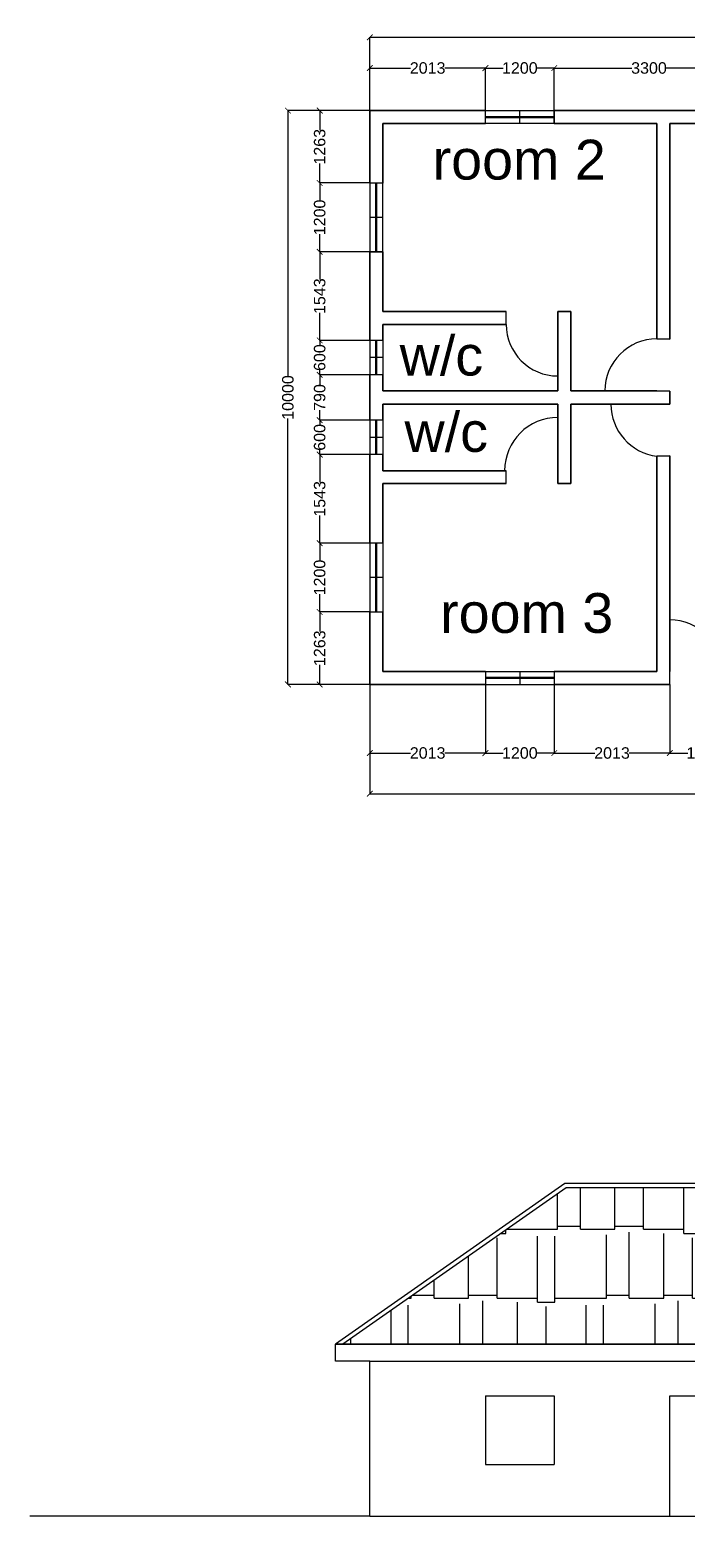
# Model space of a CAD drawing. Header units: millimetres. Extents: x -94062 to 81111, y 92198 to 185346.
# Drawn here: x 23557 to 35011, y 92198 to 118101 of the extents above; entities that cross this region are included whole.
import ezdxf

# ---------------------------------------------------------------- set-up
doc = ezdxf.new("R2010")
doc.units = ezdxf.units.MM
doc.header["$MEASUREMENT"] = 0
doc.styles.get("Standard").update_dxf_attribs({"font": 'arial.ttf'})
doc.dimstyles.get("Standard").update_dxf_attribs({"dimtxt": 200, "dimasz": 100, "dimexe": 0.18, "dimexo": 0.0625, "dimgap": 0.09, "dimtad": 0, "dimdec": 0, "dimzin": 0, "dimdsep": 46, "dimtxsty": 'Standard', "dimblk": 'ARCHTICK', "dimcen": 0.09, "dimadec": 0, "dimazin": 0, "dimtfac": 1, "dimtdec": 0, "dimtofl": 0, "dimtmove": 0, "dimatfit": 3, "dimldrblk": 'ARCHTICK', "dimfxl": 1, "dimtolj": 1, "dimtzin": 0, "dimarcsym": 0})

# ---------------------------------------------------------------- blocks, each defined once
blk = doc.blocks.new('_ArchTick')
at = {"color": 0, "linetype": 'ByBlock', "const_width": 0.15}
blk.add_lwpolyline([(-0.5, -0.5), (0.5, 0.5)], dxfattribs=at)
blk = doc.blocks.new('*D32')
at = {"color": 0, "lineweight": -2, "transparency": 16777216}
for p, q in [((29482, 116692), (28054, 116692)), ((28054, 116692), (28054, 112059)), ((28054, 106692), (28054, 111325)), ((29482, 106692), (28054, 106692))]:
    blk.add_line(p, q, dxfattribs=at)
at = {"layer": 'Defpoints', "color": 0, "transparency": 16777216}
for p in [(28054, 116692), (29482, 116692), (29482, 106692)]:
    blk.add_point(p, dxfattribs=at)
at = {"color": 0, "lineweight": -2, "transparency": 16777216, "xscale": 100, "yscale": 100, "zscale": 100}
for p, rotation in [((28054, 116692), 90), ((28054, 106692), 270)]:
    blk.add_blockref('_ArchTick', p, dxfattribs=dict(at, rotation=rotation))
at = {"color": 0, "transparency": 16777216, "insert": (28054, 111692), "char_height": 200, "attachment_point": 5, "rotation": 90}
blk.add_mtext('\\A1;10000', dxfattribs=at)
blk = doc.blocks.new('*D33')
at = {"color": 0, "lineweight": -2, "transparency": 16777216}
for p, q in [((29482, 107955), (28607, 107955)), ((28608, 107955), (28608, 107613)), ((28608, 106692), (28608, 107034)), ((29482, 106692), (28607, 106692))]:
    blk.add_line(p, q, dxfattribs=at)
at = {"layer": 'Defpoints', "color": 0, "transparency": 16777216}
for p in [(28608, 107955), (29482, 107955), (29482, 106692)]:
    blk.add_point(p, dxfattribs=at)
at = {"color": 0, "lineweight": -2, "transparency": 16777216, "xscale": 100, "yscale": 100, "zscale": 100}
for p, rotation in [((28608, 107955), 90), ((28608, 106692), 270)]:
    blk.add_blockref('_ArchTick', p, dxfattribs=dict(at, rotation=rotation))
at = {"color": 0, "transparency": 16777216, "insert": (28608, 107323), "char_height": 200, "attachment_point": 5, "rotation": 90}
blk.add_mtext('\\A1;1263', dxfattribs=at)
blk = doc.blocks.new('*D34')
at = {"color": 0, "lineweight": -2, "transparency": 16777216}
for p, q in [((29482, 109155), (28607, 109155)), ((28608, 109155), (28608, 108844)), ((28608, 107955), (28608, 108266)), ((29482, 107955), (28607, 107955))]:
    blk.add_line(p, q, dxfattribs=at)
at = {"layer": 'Defpoints', "color": 0, "transparency": 16777216}
for p in [(28608, 109155), (29482, 109155), (29482, 107955)]:
    blk.add_point(p, dxfattribs=at)
at = {"color": 0, "lineweight": -2, "transparency": 16777216, "xscale": 100, "yscale": 100, "zscale": 100}
for p, rotation in [((28608, 109155), 90), ((28608, 107955), 270)]:
    blk.add_blockref('_ArchTick', p, dxfattribs=dict(at, rotation=rotation))
at = {"color": 0, "transparency": 16777216, "insert": (28608, 108555), "char_height": 200, "attachment_point": 5, "rotation": 90}
blk.add_mtext('\\A1;1200', dxfattribs=at)
blk = doc.blocks.new('*D35')
at = {"color": 0, "lineweight": -2, "transparency": 16777216}
for p, q in [((29482, 110697), (28607, 110697)), ((28608, 110697), (28608, 110215)), ((28608, 109155), (28608, 109637)), ((29482, 109155), (28607, 109155))]:
    blk.add_line(p, q, dxfattribs=at)
at = {"layer": 'Defpoints', "color": 0, "transparency": 16777216}
for p in [(28608, 110697), (29482, 110697), (29482, 109155)]:
    blk.add_point(p, dxfattribs=at)
at = {"color": 0, "lineweight": -2, "transparency": 16777216, "xscale": 100, "yscale": 100, "zscale": 100}
for p, rotation in [((28608, 110697), 90), ((28608, 109155), 270)]:
    blk.add_blockref('_ArchTick', p, dxfattribs=dict(at, rotation=rotation))
at = {"color": 0, "transparency": 16777216, "insert": (28608, 109926), "char_height": 200, "attachment_point": 5, "rotation": 90}
blk.add_mtext('\\A1;1543', dxfattribs=at)
blk = doc.blocks.new('*D36')
at = {"color": 0, "lineweight": -2, "transparency": 16777216}
for p, q in [((29482, 111297), (28607, 111297)), ((28608, 111297), (28608, 111218)), ((29482, 110697), (28607, 110697)), ((28608, 110697), (28608, 110776))]:
    blk.add_line(p, q, dxfattribs=at)
at = {"layer": 'Defpoints', "color": 0, "transparency": 16777216}
for p in [(28608, 111297), (29482, 111297), (29482, 110697)]:
    blk.add_point(p, dxfattribs=at)
at = {"color": 0, "lineweight": -2, "transparency": 16777216, "xscale": 100, "yscale": 100, "zscale": 100}
for p, rotation in [((28608, 111297), 90), ((28608, 110697), 270)]:
    blk.add_blockref('_ArchTick', p, dxfattribs=dict(at, rotation=rotation))
at = {"color": 0, "transparency": 16777216, "insert": (28608, 110997), "char_height": 200, "attachment_point": 5, "rotation": 90}
blk.add_mtext('\\A1;600', dxfattribs=at)
blk = doc.blocks.new('*D37')
at = {"color": 0, "lineweight": -2, "transparency": 16777216}
for p, q in [((29482, 112087), (28607, 112087)), ((28608, 112087), (28608, 111912)), ((28608, 111297), (28608, 111472)), ((29482, 111297), (28607, 111297))]:
    blk.add_line(p, q, dxfattribs=at)
at = {"layer": 'Defpoints', "color": 0, "transparency": 16777216}
for p in [(28608, 112087), (29482, 112087), (29482, 111297)]:
    blk.add_point(p, dxfattribs=at)
at = {"color": 0, "lineweight": -2, "transparency": 16777216, "xscale": 100, "yscale": 100, "zscale": 100}
for p, rotation in [((28608, 112087), 90), ((28608, 111297), 270)]:
    blk.add_blockref('_ArchTick', p, dxfattribs=dict(at, rotation=rotation))
at = {"color": 0, "transparency": 16777216, "insert": (28608, 111692), "char_height": 200, "attachment_point": 5, "rotation": 90}
blk.add_mtext('\\A1;790', dxfattribs=at)
blk = doc.blocks.new('*D38')
at = {"color": 0, "lineweight": -2, "transparency": 16777216}
for p, q in [((29482, 112687), (28607, 112687)), ((28608, 112687), (28608, 112608)), ((28608, 112087), (28608, 112166)), ((29482, 112087), (28607, 112087))]:
    blk.add_line(p, q, dxfattribs=at)
at = {"layer": 'Defpoints', "color": 0, "transparency": 16777216}
for p in [(28608, 112687), (29482, 112687), (29482, 112087)]:
    blk.add_point(p, dxfattribs=at)
at = {"color": 0, "lineweight": -2, "transparency": 16777216, "xscale": 100, "yscale": 100, "zscale": 100}
for p, rotation in [((28608, 112687), 90), ((28608, 112087), 270)]:
    blk.add_blockref('_ArchTick', p, dxfattribs=dict(at, rotation=rotation))
at = {"color": 0, "transparency": 16777216, "insert": (28608, 112387), "char_height": 200, "attachment_point": 5, "rotation": 90}
blk.add_mtext('\\A1;600', dxfattribs=at)
blk = doc.blocks.new('*D39')
at = {"color": 0, "lineweight": -2, "transparency": 16777216}
for p, q in [((29482, 114230), (28607, 114230)), ((28608, 114230), (28608, 113748)), ((28608, 112687), (28608, 113169)), ((29482, 112687), (28607, 112687))]:
    blk.add_line(p, q, dxfattribs=at)
at = {"layer": 'Defpoints', "color": 0, "transparency": 16777216}
for p in [(28608, 114230), (29482, 114230), (29482, 112687)]:
    blk.add_point(p, dxfattribs=at)
at = {"color": 0, "lineweight": -2, "transparency": 16777216, "xscale": 100, "yscale": 100, "zscale": 100}
for p, rotation in [((28608, 114230), 90), ((28608, 112687), 270)]:
    blk.add_blockref('_ArchTick', p, dxfattribs=dict(at, rotation=rotation))
at = {"color": 0, "transparency": 16777216, "insert": (28608, 113458), "char_height": 200, "attachment_point": 5, "rotation": 90}
blk.add_mtext('\\A1;1543', dxfattribs=at)
blk = doc.blocks.new('*D40')
at = {"color": 0, "lineweight": -2, "transparency": 16777216}
for p, q in [((29482, 115430), (28607, 115430)), ((28608, 115430), (28608, 115119)), ((28608, 114230), (28608, 114541)), ((29482, 114230), (28607, 114230))]:
    blk.add_line(p, q, dxfattribs=at)
at = {"layer": 'Defpoints', "color": 0, "transparency": 16777216}
for p in [(28608, 115430), (29482, 115430), (29482, 114230)]:
    blk.add_point(p, dxfattribs=at)
at = {"color": 0, "lineweight": -2, "transparency": 16777216, "xscale": 100, "yscale": 100, "zscale": 100}
for p, rotation in [((28608, 115430), 90), ((28608, 114230), 270)]:
    blk.add_blockref('_ArchTick', p, dxfattribs=dict(at, rotation=rotation))
at = {"color": 0, "transparency": 16777216, "insert": (28608, 114830), "char_height": 200, "attachment_point": 5, "rotation": 90}
blk.add_mtext('\\A1;1200', dxfattribs=at)
blk = doc.blocks.new('*D41')
at = {"color": 0, "lineweight": -2, "transparency": 16777216}
for p, q in [((29482, 116692), (28607, 116692)), ((28608, 116692), (28608, 116350)), ((28608, 115430), (28608, 115772)), ((29482, 115430), (28607, 115430))]:
    blk.add_line(p, q, dxfattribs=at)
at = {"layer": 'Defpoints', "color": 0, "transparency": 16777216}
for p in [(28608, 116692), (29482, 116692), (29482, 115430)]:
    blk.add_point(p, dxfattribs=at)
at = {"color": 0, "lineweight": -2, "transparency": 16777216, "xscale": 100, "yscale": 100, "zscale": 100}
for p, rotation in [((28608, 116692), 90), ((28608, 115430), 270)]:
    blk.add_blockref('_ArchTick', p, dxfattribs=dict(at, rotation=rotation))
at = {"color": 0, "transparency": 16777216, "insert": (28608, 116061), "char_height": 200, "attachment_point": 5, "rotation": 90}
blk.add_mtext('\\A1;1263', dxfattribs=at)
blk = doc.blocks.new('*D42')
at = {"color": 0, "lineweight": -2, "transparency": 16777216}
for p, q in [((29482, 106692), (29482, 104789)), ((46982, 106692), (46982, 104789)), ((29482, 104789), (37865, 104789)), ((46982, 104789), (38598, 104789))]:
    blk.add_line(p, q, dxfattribs=at)
at = {"layer": 'Defpoints', "color": 0, "transparency": 16777216}
for p in [(29482, 106692), (46982, 106692), (46982, 104789)]:
    blk.add_point(p, dxfattribs=at)
at = {"color": 0, "lineweight": -2, "transparency": 16777216, "xscale": 100, "yscale": 100, "zscale": 100, "rotation": 180}
blk.add_blockref('_ArchTick', (29482, 104789), dxfattribs=at)
at = {"color": 0, "lineweight": -2, "transparency": 16777216, "xscale": 100, "yscale": 100, "zscale": 100}
blk.add_blockref('_ArchTick', (46982, 104789), dxfattribs=at)
at = {"color": 0, "transparency": 16777216, "insert": (38232, 104789), "char_height": 200, "attachment_point": 5}
blk.add_mtext('\\A1;17500', dxfattribs=at)
blk = doc.blocks.new('*D43')
at = {"color": 0, "lineweight": -2, "transparency": 16777216}
for p, q in [((29482, 106692), (29482, 105497)), ((31494, 106692), (31494, 105497)), ((29482, 105497), (30187, 105497)), ((31494, 105497), (30788, 105497))]:
    blk.add_line(p, q, dxfattribs=at)
at = {"layer": 'Defpoints', "color": 0, "transparency": 16777216}
for p in [(29482, 106692), (31494, 106692), (31494, 105497)]:
    blk.add_point(p, dxfattribs=at)
at = {"color": 0, "lineweight": -2, "transparency": 16777216, "xscale": 100, "yscale": 100, "zscale": 100, "rotation": 180}
blk.add_blockref('_ArchTick', (29482, 105497), dxfattribs=at)
at = {"color": 0, "lineweight": -2, "transparency": 16777216, "xscale": 100, "yscale": 100, "zscale": 100}
blk.add_blockref('_ArchTick', (31494, 105497), dxfattribs=at)
at = {"color": 0, "transparency": 16777216, "insert": (30488, 105497), "char_height": 200, "attachment_point": 5}
blk.add_mtext('\\A1;2013', dxfattribs=at)
blk = doc.blocks.new('*D44')
at = {"color": 0, "lineweight": -2, "transparency": 16777216}
for p, q in [((32694, 106797), (32694, 105497)), ((31494, 106692), (31494, 105497)), ((31494, 105497), (31805, 105497)), ((32694, 105497), (32383, 105497))]:
    blk.add_line(p, q, dxfattribs=at)
at = {"layer": 'Defpoints', "color": 0, "transparency": 16777216}
for p in [(32694, 106797), (31494, 106692), (32694, 105497)]:
    blk.add_point(p, dxfattribs=at)
at = {"color": 0, "lineweight": -2, "transparency": 16777216, "xscale": 100, "yscale": 100, "zscale": 100, "rotation": 180}
blk.add_blockref('_ArchTick', (31494, 105497), dxfattribs=at)
at = {"color": 0, "lineweight": -2, "transparency": 16777216, "xscale": 100, "yscale": 100, "zscale": 100}
blk.add_blockref('_ArchTick', (32694, 105497), dxfattribs=at)
at = {"color": 0, "transparency": 16777216, "insert": (32094, 105497), "char_height": 200, "attachment_point": 5}
blk.add_mtext('\\A1;1200', dxfattribs=at)
blk = doc.blocks.new('*D45')
at = {"color": 0, "lineweight": -2, "transparency": 16777216}
for p, q in [((32694, 106797), (32694, 105497)), ((34707, 106692), (34707, 105497)), ((32694, 105497), (33400, 105497)), ((34707, 105497), (34001, 105497))]:
    blk.add_line(p, q, dxfattribs=at)
at = {"layer": 'Defpoints', "color": 0, "transparency": 16777216}
for p in [(32694, 106797), (34707, 106692), (34707, 105497)]:
    blk.add_point(p, dxfattribs=at)
at = {"color": 0, "lineweight": -2, "transparency": 16777216, "xscale": 100, "yscale": 100, "zscale": 100, "rotation": 180}
blk.add_blockref('_ArchTick', (32694, 105497), dxfattribs=at)
at = {"color": 0, "lineweight": -2, "transparency": 16777216, "xscale": 100, "yscale": 100, "zscale": 100}
blk.add_blockref('_ArchTick', (34707, 105497), dxfattribs=at)
at = {"color": 0, "transparency": 16777216, "insert": (33700, 105497), "char_height": 200, "attachment_point": 5}
blk.add_mtext('\\A1;2013', dxfattribs=at)
blk = doc.blocks.new('*D46')
at = {"color": 0, "lineweight": -2, "transparency": 16777216}
for p, q in [((34707, 106692), (34707, 105497)), ((35907, 106692), (35907, 105497)), ((34707, 105497), (35018, 105497)), ((35907, 105497), (35596, 105497))]:
    blk.add_line(p, q, dxfattribs=at)
at = {"layer": 'Defpoints', "color": 0, "transparency": 16777216}
for p in [(34707, 106692), (35907, 106692), (35907, 105497)]:
    blk.add_point(p, dxfattribs=at)
at = {"color": 0, "lineweight": -2, "transparency": 16777216, "xscale": 100, "yscale": 100, "zscale": 100, "rotation": 180}
blk.add_blockref('_ArchTick', (34707, 105497), dxfattribs=at)
at = {"color": 0, "lineweight": -2, "transparency": 16777216, "xscale": 100, "yscale": 100, "zscale": 100}
blk.add_blockref('_ArchTick', (35907, 105497), dxfattribs=at)
at = {"color": 0, "transparency": 16777216, "insert": (35307, 105497), "char_height": 200, "attachment_point": 5}
blk.add_mtext('\\A1;1200', dxfattribs=at)
blk = doc.blocks.new('*D54')
at = {"color": 0, "lineweight": -2, "transparency": 16777216}
for p, q in [((29482, 116692), (29482, 117970)), ((29482, 117969), (36615, 117969)), ((44482, 117969), (37348, 117969)), ((44482, 116692), (44482, 117970))]:
    blk.add_line(p, q, dxfattribs=at)
at = {"layer": 'Defpoints', "color": 0, "transparency": 16777216}
for p in [(44482, 117969), (29482, 116692), (44482, 116692)]:
    blk.add_point(p, dxfattribs=at)
at = {"color": 0, "lineweight": -2, "transparency": 16777216, "xscale": 100, "yscale": 100, "zscale": 100, "rotation": 180}
blk.add_blockref('_ArchTick', (29482, 117969), dxfattribs=at)
at = {"color": 0, "lineweight": -2, "transparency": 16777216, "xscale": 100, "yscale": 100, "zscale": 100}
blk.add_blockref('_ArchTick', (44482, 117969), dxfattribs=at)
at = {"color": 0, "transparency": 16777216, "insert": (36982, 117969), "char_height": 200, "attachment_point": 5}
blk.add_mtext('\\A1;15000', dxfattribs=at)
blk = doc.blocks.new('*D55')
at = {"color": 0, "lineweight": -2, "transparency": 16777216}
for p, q in [((29482, 116692), (29482, 117433)), ((29482, 117433), (30187, 117433)), ((31494, 117433), (30788, 117433)), ((31494, 116692), (31494, 117433))]:
    blk.add_line(p, q, dxfattribs=at)
at = {"layer": 'Defpoints', "color": 0, "transparency": 16777216}
for p in [(31494, 117433), (29482, 116692), (31494, 116692)]:
    blk.add_point(p, dxfattribs=at)
at = {"color": 0, "lineweight": -2, "transparency": 16777216, "xscale": 100, "yscale": 100, "zscale": 100, "rotation": 180}
blk.add_blockref('_ArchTick', (29482, 117433), dxfattribs=at)
at = {"color": 0, "lineweight": -2, "transparency": 16777216, "xscale": 100, "yscale": 100, "zscale": 100}
blk.add_blockref('_ArchTick', (31494, 117433), dxfattribs=at)
at = {"color": 0, "transparency": 16777216, "insert": (30488, 117433), "char_height": 200, "attachment_point": 5}
blk.add_mtext('\\A1;2013', dxfattribs=at)
blk = doc.blocks.new('*D56')
at = {"color": 0, "lineweight": -2, "transparency": 16777216}
for p, q in [((31494, 116692), (31494, 117433)), ((31494, 117433), (31805, 117433)), ((32694, 117433), (32383, 117433)), ((32694, 116692), (32694, 117433))]:
    blk.add_line(p, q, dxfattribs=at)
at = {"layer": 'Defpoints', "color": 0, "transparency": 16777216}
for p in [(32694, 117433), (31494, 116692), (32694, 116692)]:
    blk.add_point(p, dxfattribs=at)
at = {"color": 0, "lineweight": -2, "transparency": 16777216, "xscale": 100, "yscale": 100, "zscale": 100, "rotation": 180}
blk.add_blockref('_ArchTick', (31494, 117433), dxfattribs=at)
at = {"color": 0, "lineweight": -2, "transparency": 16777216, "xscale": 100, "yscale": 100, "zscale": 100}
blk.add_blockref('_ArchTick', (32694, 117433), dxfattribs=at)
at = {"color": 0, "transparency": 16777216, "insert": (32094, 117433), "char_height": 200, "attachment_point": 5}
blk.add_mtext('\\A1;1200', dxfattribs=at)
blk = doc.blocks.new('*D57')
at = {"color": 0, "lineweight": -2, "transparency": 16777216}
for p, q in [((32694, 116692), (32694, 117433)), ((32694, 117433), (34046, 117433)), ((35994, 117433), (34642, 117433)), ((35994, 116467), (35994, 117433))]:
    blk.add_line(p, q, dxfattribs=at)
at = {"layer": 'Defpoints', "color": 0, "transparency": 16777216}
for p in [(35994, 117433), (32694, 116692), (35994, 116467)]:
    blk.add_point(p, dxfattribs=at)
at = {"color": 0, "lineweight": -2, "transparency": 16777216, "xscale": 100, "yscale": 100, "zscale": 100, "rotation": 180}
blk.add_blockref('_ArchTick', (32694, 117433), dxfattribs=at)
at = {"color": 0, "lineweight": -2, "transparency": 16777216, "xscale": 100, "yscale": 100, "zscale": 100}
blk.add_blockref('_ArchTick', (35994, 117433), dxfattribs=at)
at = {"color": 0, "transparency": 16777216, "insert": (34344, 117433), "char_height": 200, "attachment_point": 5}
blk.add_mtext('\\A1;3300', dxfattribs=at)

msp = doc.modelspace()

# ---------------------------------------------------------------- hatches: boundary and pattern name
h = msp.add_hatch()
h.set_pattern_fill('AR-RSHKE', color=256, scale=100)
h.paths.add_polyline_path([(43559.2, 97923), (32904.1, 97923), (29012.4, 95198), (47450.9, 95198)])

# ---------------------------------------------------------------- linework, layer by layer
at = {"lineweight": 35}
for p, q in [((29481.7, 116692.1), (31494.2, 116692.1)), ((29481.7, 115429.6), (29481.7, 116692.1)), ((32694.2, 116692.1), (35994.2, 116692.1)), ((29706.7, 116467.1), (31494.2, 116467.1)), ((29706.7, 115429.6), (29706.7, 116467.1)), ((32694.2, 116467.1), (34481.7, 116467.1)), ((34481.7, 112714.1), (34481.7, 116467.1)), ((34706.7, 116467.1), (35994.2, 116467.1)), ((34706.7, 112707.1), (34706.7, 116467.1)), ((29481.7, 112687.1), (29481.7, 114229.6)), ((29706.7, 113192.1), (29706.7, 114229.6)), ((29706.7, 113192.1), (31856.7, 113192.1)), ((29706.7, 112967.1), (31856.7, 112967.1)), ((29706.7, 112687.1), (29706.7, 112967.1)), ((32756.7, 113192.1), (32756.7, 112967.1)), ((32756.7, 113192.1), (32981.7, 113192.1)), ((32756.7, 111807.1), (32756.7, 112967.1)), ((32981.7, 111807.1), (32981.7, 113192.1)), ((34481.7, 112714.1), (34706.7, 112707.1)), ((29481.7, 111297.1), (29481.7, 112087.1)), ((29706.7, 111807.1), (29706.7, 112087.1)), ((29706.7, 111807.1), (32756.7, 111807.1)), ((32981.7, 111807.1), (34481.7, 111807.1)), ((34706.7, 111802.1), (34481.7, 111807.1)), ((34706.7, 111577.1), (34706.7, 111802.1)), ((34706.7, 111802.1), (34706.7, 111802.1)), ((29706.7, 111577.1), (32756.7, 111577.1)), ((29706.7, 111297.1), (29706.7, 111577.1)), ((32756.7, 110417.1), (32756.7, 111577.1)), ((32981.7, 110192.1), (32981.7, 111577.1)), ((32981.7, 111577.1), (34481.7, 111577.1)), ((34481.7, 111577.1), (34706.7, 111577.1)), ((29481.7, 109154.6), (29481.7, 110697.1)), ((29706.7, 110417.1), (29706.7, 110697.1)), ((34706.7, 110677.1), (34481.7, 110670.1)), ((34481.7, 106917.1), (34481.7, 110670.1)), ((34706.7, 106917.1), (34706.7, 110677.1)), ((29706.7, 110417.1), (31856.7, 110417.1)), ((29706.7, 110417.1), (30606.7, 110417.1)), ((32756.7, 110417.1), (32756.7, 110192.1)), ((29706.7, 110192.1), (31856.7, 110192.1)), ((30606.7, 110192.1), (29706.7, 110192.1)), ((29706.7, 109154.6), (29706.7, 110192.1)), ((32756.7, 110192.1), (32981.7, 110192.1)), ((29481.7, 106692.1), (29481.7, 107954.6)), ((29706.7, 106917.1), (29706.7, 107954.6)), ((31494.2, 106917.1), (29706.7, 106917.1)), ((34481.7, 106917.1), (32694.2, 106917.1)), ((31494.2, 106692.1), (29481.7, 106692.1)), ((34706.7, 106692.1), (32694.2, 106692.1))]:
    msp.add_line(p, q, dxfattribs=at)
for p, q in [((31494.2, 116467.1), (31494.2, 116692.1)), ((31494.2, 116467.1), (31494.2, 116692.1)), ((32694.2, 116467.1), (32694.2, 116692.1)), ((32694.2, 116692.1), (32694.2, 116467.1)), ((29706.7, 115429.6), (29481.7, 115429.6)), ((29706.7, 115429.6), (29481.7, 115429.6)), ((29706.7, 114229.6), (29481.7, 114229.6)), ((29481.7, 114229.6), (29706.7, 114229.6)), ((31856.7, 112967.1), (31856.7, 113192.1)), ((29706.7, 112687.1), (29481.7, 112687.1)), ((29706.7, 112087.1), (29481.7, 112087.1)), ((29706.7, 111297.1), (29481.7, 111297.1)), ((29706.7, 110697.1), (29481.7, 110697.1)), ((31856.7, 110192.1), (31856.7, 110417.1)), ((29706.7, 109154.6), (29481.7, 109154.6)), ((29706.7, 107954.6), (29481.7, 107954.6)), ((31494.2, 106917.1), (31494.2, 106692.1)), ((32694.2, 106917.1), (32694.2, 106692.1)), ((34706.7, 106692.1), (34706.7, 106917.1)), ((32880.5, 97998), (28881.7, 95198)), ((32904.1, 97923), (29012.4, 95198)), ((43582.8, 97998), (32880.5, 97998)), ((43559.2, 97923), (32904.1, 97923)), ((29481.7, 95198), (28881.7, 95198)), ((28881.7, 94898), (28881.7, 95198)), ((28881.7, 95198), (47581.7, 95198)), ((47581.7, 95198), (28881.7, 95198)), ((28881.7, 95198), (28881.7, 95198)), ((29481.7, 95198), (46981.7, 95198)), ((29481.7, 94898), (28881.7, 94898)), ((29481.7, 92198), (29481.7, 94898)), ((29481.7, 94898), (46981.7, 94898)), ((31494.2, 94298), (32694.2, 94298)), ((31494.2, 94298), (31494.2, 93098)), ((32694.2, 94298), (32694.2, 93098)), ((34706.7, 92198), (34706.7, 94298)), ((34706.7, 94298), (35906.7, 94298)), ((31494.2, 93098), (32694.2, 93098)), ((29481.7, 92198), (23556.9, 92198)), ((29481.7, 92198), (46981.7, 92198))]:
    msp.add_line(p, q)
at = {"color": 5}
for p, q in [((31494.2, 116692.1), (32694.2, 116692.1)), ((31494.2, 116587.1), (32694.2, 116587.1)), ((31494.2, 116572.1), (32694.2, 116572.1)), ((31494.2, 116572.1), (32694.2, 116572.1)), ((32094.2, 116467.1), (32094.2, 116692.1)), ((32694.2, 116467.1), (31494.2, 116467.1)), ((29481.7, 115429.6), (29481.7, 114229.6)), ((29586.7, 114229.6), (29586.7, 115429.6)), ((29601.7, 114229.6), (29601.7, 115429.6)), ((29706.7, 114229.6), (29706.7, 115429.6)), ((29706.7, 114829.6), (29481.7, 114829.6)), ((29481.7, 112687.1), (29481.7, 112087.1)), ((29586.7, 112087.1), (29586.7, 112687.1)), ((29601.7, 112087.1), (29601.7, 112687.1)), ((29601.7, 112087.1), (29601.7, 112687.1)), ((29601.7, 112087.1), (29601.7, 112687.1)), ((29601.7, 112087.1), (29601.7, 112687.1)), ((29706.7, 112687.1), (29706.7, 112087.1)), ((29706.7, 112387.1), (29481.7, 112387.1)), ((29481.7, 111297.1), (29481.7, 110697.1)), ((29586.7, 110697.1), (29586.7, 111297.1)), ((29601.7, 110697.1), (29601.7, 111297.1)), ((29601.7, 110697.1), (29601.7, 111297.1)), ((29601.7, 110697.1), (29601.7, 111297.1)), ((29601.7, 110697.1), (29601.7, 111297.1)), ((29706.7, 111297.1), (29706.7, 110697.1)), ((29706.7, 110997.1), (29481.7, 110997.1)), ((29481.7, 109154.6), (29481.7, 107954.6)), ((29586.7, 107954.6), (29586.7, 109154.6)), ((29601.7, 107954.6), (29601.7, 109154.6)), ((29601.7, 107954.6), (29601.7, 109154.6)), ((29601.7, 107954.6), (29601.7, 109154.6)), ((29601.7, 107954.6), (29601.7, 109154.6)), ((29706.7, 109154.6), (29706.7, 107954.6)), ((29706.7, 108554.6), (29481.7, 108554.6)), ((31494.2, 106917.1), (32694.2, 106917.1)), ((32694.2, 106812.1), (31494.2, 106812.1)), ((32694.2, 106797.1), (31494.2, 106797.1)), ((32094.2, 106917.1), (32094.2, 106692.1)), ((31494.2, 106692.1), (32694.2, 106692.1))]:
    msp.add_line(p, q, dxfattribs=at)
for centre, radius, start, end in [((32756.7, 112967.1), 900, 180, 270), ((34481.7, 111807.1), 907, 90, 180), ((34594.2, 111577.1), 914, 180, 262.92944), ((32756.7, 110417.1), 927.7, 90, 180), ((34706.7, 106917.1), 900, 0, 90)]:
    msp.add_arc(centre, radius, start, end)

# ---------------------------------------------------------------- texts
at = {"char_height": 693.81, "attachment_point": 1}
for s, insert in [('room 2', (30575.1, 116183.9)), ('w/c', (30001.2, 112768.6)), ('w/c', (30085.3, 111439)), ('room 3', (30705.6, 108284.5))]:
    msp.add_mtext_dynamic_manual_height_columns(s, width=13293.963, gutter_width=2.31, heights=[0], dxfattribs=dict(at, insert=insert))

# ---------------------------------------------------------------- dimensions: what is measured, and where the dimension line sits
for base, p1, p2, picture, middle in [((44481.7, 117969.4), (29481.7, 116692.1), (44481.7, 116692.1), '*D54', (36981.7, 117969.4)), ((31494.1587098, 117433.0321193), (29481.6587098, 116692.0700973), (31494.1587098, 116692.0700973), '*D55', (30487.9087098, 117433.0321193)), ((46981.7, 104789.2), (29481.7, 106692.1), (46981.7, 106692.1), '*D42', (38231.7, 104789.2)), ((31494.1587098, 105497.0434312), (29481.6587098, 106692.0700973), (31494.1587098, 106692.0700973), '*D43', (30487.9087098, 105497.0434312))]:
    dim = msp.add_linear_dim(base=base, p1=p1, p2=p2, dimstyle='Standard')
    dim.commit()
    dim.dimension.update_dxf_attribs({"geometry": picture, "text_midpoint": middle})
for base, p1, p2, picture, middle in [((32694.2, 117433), (31494.2, 116692.1), (32694.2, 116692.1), '*D56', (32094.2, 117433)), ((35994.2, 117433), (32694.2, 116692.1), (35994.2, 116467.1), '*D57', (34344.2, 117433)), ((32694.2, 105497), (31494.2, 106692.1), (32694.2, 106797.1), '*D44', (32094.2, 105497)), ((34706.6587098, 105497.0434312), (32694.1587098, 106797.0700973), (34706.6587098, 106692.0700973), '*D45', (33700.4087098, 105497.0434312)), ((35906.7, 105497), (34706.7, 106692.1), (35906.7, 106692.1), '*D46', (35306.7, 105497))]:
    dim = msp.add_linear_dim(base=base, p1=p1, p2=p2, dimstyle='Standard', override={"dimtmove": 1})
    dim.commit()
    dim.dimension.update_dxf_attribs({"geometry": picture, "text_midpoint": middle})
for base, p1, p2, picture, middle in [((28054.5, 116692.1), (29481.7, 106692.1), (29481.7, 116692.1), '*D32', (28054.5, 111692.1)), ((28607.506087, 107954.5700973), (29481.6587098, 106692.0700973), (29481.6587098, 107954.5700973), '*D33', (28607.506087, 107323.3200973))]:
    dim = msp.add_linear_dim(base=base, p1=p1, p2=p2, angle=90, dimstyle='Standard')
    dim.commit()
    dim.dimension.update_dxf_attribs({"geometry": picture, "text_midpoint": middle})
for base, p1, p2, picture, middle in [((28607.506087, 116692.0700973), (29481.6587098, 115429.5700973), (29481.6587098, 116692.0700973), '*D41', (28607.506087, 116060.8200973)), ((28607.5, 115429.6), (29481.7, 114229.6), (29481.7, 115429.6), '*D40', (28607.5, 114829.6)), ((28607.506087, 114229.5700973), (29481.6587098, 112687.0700973), (29481.6587098, 114229.5700973), '*D39', (28607.506087, 113458.3200973)), ((28607.5, 112687.1), (29481.7, 112087.1), (29481.7, 112687.1), '*D38', (28607.5, 112387.1)), ((28607.5, 112087.1), (29481.7, 111297.1), (29481.7, 112087.1), '*D37', (28607.5, 111692.1)), ((28607.5, 111297.1), (29481.7, 110697.1), (29481.7, 111297.1), '*D36', (28607.5, 110997.1)), ((28607.506087, 110697.0700973), (29481.6587098, 109154.5700973), (29481.6587098, 110697.0700973), '*D35', (28607.506087, 109925.8200973)), ((28607.5, 109154.6), (29481.7, 107954.6), (29481.7, 109154.6), '*D34', (28607.5, 108554.6))]:
    dim = msp.add_linear_dim(base=base, p1=p1, p2=p2, angle=90, dimstyle='Standard', override={"dimtmove": 1})
    dim.commit()
    dim.dimension.update_dxf_attribs({"geometry": picture, "text_midpoint": middle})

doc.saveas('drawing.dxf')
